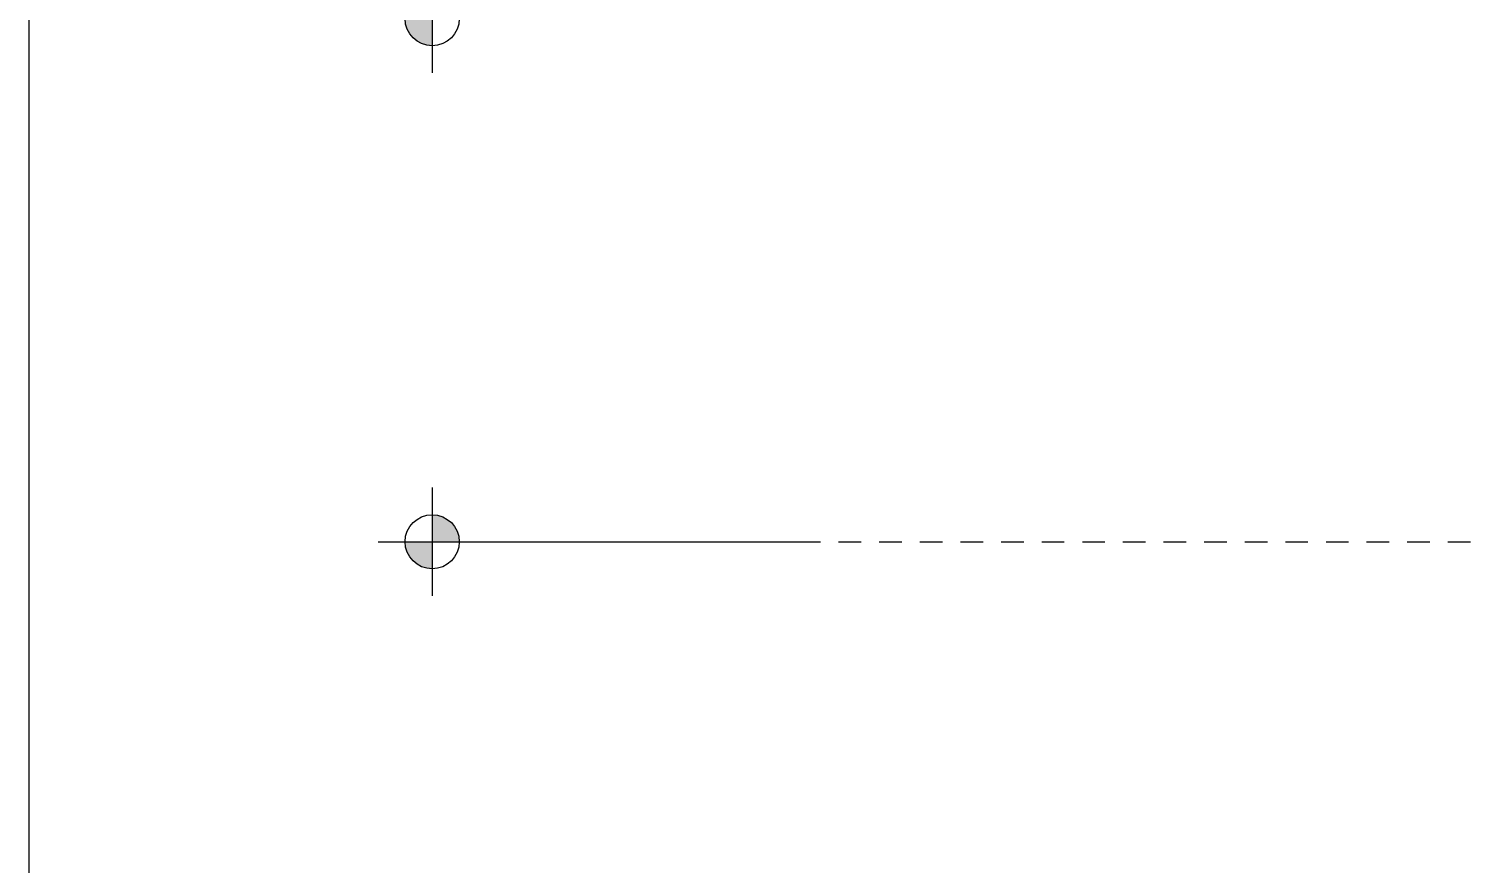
# Model space of a CAD drawing. Header units: metres. Extents: x -220 to 294, y -29 to 18.
# Drawn here: x -14.78 to -6.78, y -0.89 to 3.74 of the extents above; entities that cross this region are included whole.
import ezdxf

# ---------------------------------------------------------------- set-up
doc = ezdxf.new("R2010")
doc.units = ezdxf.units.M
doc.header["$MEASUREMENT"] = 0
doc.linetypes.add('DASHED4', pattern=[0.1875, 0.125, -0.0625])
for name, color, linetype in [('Cizgi', 7, 'Continuous'), ('Standart', 7, 'Continuous'), ('Tarama', 7, 'Continuous')]:
    doc.layers.add(name, color=color, linetype=linetype)

msp = doc.modelspace()

# ---------------------------------------------------------------- hatches: boundary and pattern name
at = {"layer": 'Tarama', "linetype": 'Continuous', "lineweight": -3}
for points in [[(-12.6988, 3.8), (-12.6978, 3.7832), (-12.695, 3.7666), (-12.6904, 3.7505), (-12.6839, 3.7349), (-12.6758, 3.7202), (-12.6661, 3.7065), (-12.6548, 3.6939), (-12.6423, 3.6827), (-12.6286, 3.673), (-12.6139, 3.6649), (-12.5983, 3.6584), (-12.5822, 3.6538), (-12.5656, 3.6509), (-12.5488, 3.65), (-12.5488, 3.8)], [(-12.3988, 0.9), (-12.3997, 0.9168), (-12.4025, 0.9334), (-12.4072, 0.9495), (-12.4136, 0.9651), (-12.4218, 0.9798), (-12.4315, 0.9935), (-12.4427, 1.0061), (-12.4553, 1.0173), (-12.469, 1.027), (-12.4837, 1.0351), (-12.4992, 1.0416), (-12.5154, 1.0462), (-12.532, 1.0491), (-12.5488, 1.05), (-12.5488, 0.9)], [(-12.6988, 0.9), (-12.6978, 0.8832), (-12.695, 0.8666), (-12.6904, 0.8505), (-12.6839, 0.8349), (-12.6758, 0.8202), (-12.6661, 0.8065), (-12.6548, 0.7939), (-12.6423, 0.7827), (-12.6286, 0.773), (-12.6139, 0.7649), (-12.5983, 0.7584), (-12.5822, 0.7538), (-12.5656, 0.7509), (-12.5488, 0.75), (-12.5488, 0.9)]]:
    msp.add_hatch(color=216, dxfattribs=at).paths.add_polyline_path(points)

# ---------------------------------------------------------------- linework, layer by layer
at = {"layer": 'Cizgi', "color": 18, "linetype": 'Continuous', "lineweight": -3}
msp.add_lwpolyline([(-14.783, 18), (-14.783, -12)], dxfattribs=at)
at = {"layer": 'Cizgi', "color": 73, "linetype": 'DASHED4', "lineweight": -3}
msp.add_lwpolyline([(-12.0971, 0.9), (-6.733, 0.9)], dxfattribs=at)
at = {"layer": 'Standart', "color": 216, "linetype": 'Continuous', "lineweight": -3}
for points in [[(-12.5488, 4.1), (-12.5488, 3.5)], [(-12.5488, 1.2), (-12.5488, 0.6)], [(-12.8488, 0.9), (-12.2488, 0.9)], [(-12.2488, 0.9), (-10.4971, 0.9)]]:
    msp.add_lwpolyline(points, dxfattribs=at)
for centre in [(-12.5488, 3.8), (-12.5488, 0.9)]:
    msp.add_circle(centre, 0.15, dxfattribs=at)

doc.saveas('drawing.dxf')
